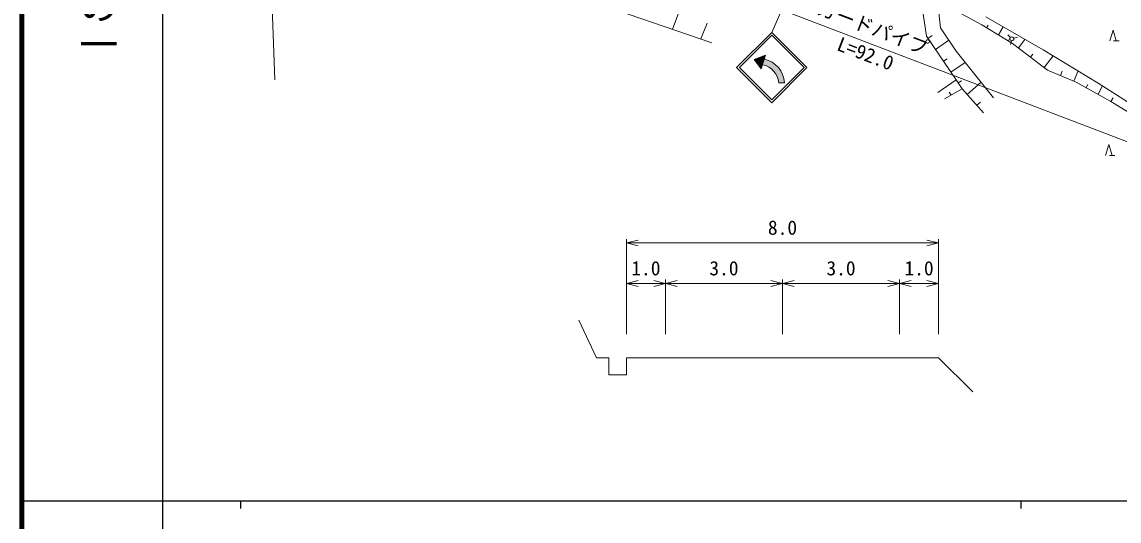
# Model space of a CAD drawing. Units: millimetres, scale not verified, with parts at other scales. Extents: x 40000 to 680000, y 20000 to 380000.
# Drawn here: x 40000 to 180569, y 202409 to 266377 of the extents above; entities that cross this region are included whole.
import ezdxf
from ezdxf.enums import TextEntityAlignment as Align

# ---------------------------------------------------------------- set-up
doc = ezdxf.new("R2010")
doc.units = ezdxf.units.MM
doc.header["$LTSCALE"] = 1000
for name, color, linetype, lineweight in [('M-BGD', 7, 'Continuous', 13), ('M-BMK-SRVR', 3, 'Continuous', 13), ('M-STR-HTXT', 7, 'Continuous', 13), ('M-STR-STRC', 7, 'Continuous', 13), ('M-TTL', 2, 'Continuous', 140), ('M-TTL-BAND', 7, 'Continuous', 25)]:
    doc.layers.add(name, color=color, linetype=linetype, lineweight=lineweight)
doc.styles.add('@ＭＳ ゴシック', font='')
doc.styles.add('ＭＳ ゴシック', font='')
doc.styles.get('@ＭＳ ゴシック').set_extended_font_data('@MS Gothic')
doc.styles.get('ＭＳ ゴシック').set_extended_font_data('MS Gothic')

msp = doc.modelspace()

# ---------------------------------------------------------------- hatches: boundary and pattern name
at = {"layer": 'M-STR-STRC'}
for points in [[(135280, 262126), (133810, 261561), (134722, 260377)], [(135280, 262126), (133810, 261561), (134722, 260377)], [(135114, 261606), (135280, 262126), (133810, 261561), (134722, 260377), (134887, 260896)], [(135114, 261606), (135114, 261606), (134887, 260896), (134887, 260896, -0.33505), (136964, 258573), (136964, 258573), (137707, 258575), (137707, 258575, 0.33299)]]:
    msp.add_hatch(color=256, dxfattribs=at).paths.add_polyline_path(points)

# ---------------------------------------------------------------- linework, layer by layer
at = {"layer": 'M-BGD'}
for p, q in [((128389, 263716), (96122, 274799)), ((123350, 265446), (124863, 269519)), ((162969, 266010), (157286, 269088)), ((157710, 265621), (157286, 269088)), ((155329, 268282), (155894, 264536)), ((127002, 264192), (127781, 266216)), ((166910, 263619), (162969, 266010)), ((163511, 267020), (170856, 262795)), ((163589, 265634), (163784, 265954)), ((165104, 264715), (165728, 265745)), ((159702, 258954), (155894, 264536)), ((156079, 264265), (156640, 264648)), ((159688, 262642), (157710, 265621)), ((166662, 264387), (166303, 264734)), ((166384, 263939), (166638, 264359)), ((167082, 264281), (167563, 264419)), ((179378, 263939), (179798, 265339)), ((179798, 265339), (180218, 263939)), ((157047, 262847), (158771, 264023)), ((166781, 263970), (166659, 263485)), ((171407, 260189), (166910, 263619)), ((167674, 263037), (168516, 264141)), ((180568, 263939), (179868, 263939)), ((158070, 261347), (158526, 261658)), ((164493, 256634), (159688, 262642)), ((169212, 261864), (169513, 262259)), ((170856, 262795), (177887, 258543)), ((170975, 260519), (172125, 262027)), ((159028, 259943), (160851, 261186)), ((175069, 258672), (171407, 260189)), ((173051, 259508), (173287, 260078)), ((174775, 258794), (175315, 260098)), ((157347, 257318), (159702, 258954)), ((160482, 257787), (159702, 258954)), ((159966, 258559), (160399, 258848)), ((179524, 256192), (175069, 258672)), ((158201, 256508), (160482, 257787)), ((159044, 256980), (158818, 257383)), ((160482, 257787), (163218, 254713)), ((161126, 257064), (162893, 258637)), ((176346, 257961), (176572, 258366)), ((177877, 257109), (178468, 258171)), ((177887, 258543), (185482, 253687)), ((162349, 255689), (162827, 256115)), ((185469, 252522), (179524, 256192)), ((179530, 256189), (179824, 256666)), ((178845, 249248), (179265, 250648)), ((179265, 250648), (179685, 249248)), ((180035, 249248), (179335, 249248)), ((117445, 226372), (117445, 238552)), ((117445, 238052), (118945, 238427)), ((117445, 238052), (157445, 238052)), ((117445, 238052), (118945, 237677)), ((157445, 238052), (155945, 238427)), ((157445, 238052), (155945, 237677)), ((157445, 226372), (157445, 238552)), ((117445, 226372), (117445, 233347)), ((122445, 226372), (122445, 233347)), ((122445, 226372), (122445, 233347)), ((137445, 226372), (137445, 233347)), ((137445, 226372), (137445, 233347)), ((152445, 226372), (152445, 233347)), ((152445, 226372), (152445, 233347)), ((157445, 226372), (157445, 233347)), ((117445, 232847), (118945, 233222)), ((117445, 232847), (122445, 232847)), ((117445, 232847), (118945, 232472)), ((122445, 232847), (120945, 233222)), ((122445, 232847), (120945, 232472)), ((122445, 232847), (123945, 233222)), ((122445, 232847), (137445, 232847)), ((122445, 232847), (123945, 232472)), ((137445, 232847), (135945, 233222)), ((137445, 232847), (135945, 232472)), ((137445, 232847), (138945, 233222)), ((137445, 232847), (152445, 232847)), ((137445, 232847), (138945, 232472)), ((152445, 232847), (150945, 233222)), ((152445, 232847), (150945, 232472)), ((152445, 232847), (153945, 233222)), ((152445, 232847), (157445, 232847)), ((152445, 232847), (153945, 232472)), ((157445, 232847), (155945, 233222)), ((157445, 232847), (155945, 232472)), ((111344, 228137), (113629, 223316)), ((113613, 223333), (115210, 223333)), ((115210, 223333), (115210, 221139)), ((122445, 223333), (117445, 223333)), ((117445, 221139), (117445, 223333)), ((137445, 223333), (122445, 223333)), ((152445, 223333), (137445, 223333)), ((157445, 223333), (152445, 223333)), ((157445, 223333), (161821, 218956)), ((115210, 221139), (117445, 221139))]:
    msp.add_line(p, q, dxfattribs=at)
msp.add_circle((166841, 264213), 250, dxfattribs=at)
at = {"layer": 'M-BMK-SRVR'}
msp.add_line((70118, 321625), (72401, 258974), dxfattribs=at)
at = {"layer": 'M-STR-HTXT'}
msp.add_line((109887, 278506), (194338, 246124), dxfattribs=at)
at = {"layer": 'M-STR-STRC'}
for p, q in [((136074, 265028), (149828, 296400)), ((131574, 260528), (136074, 265028)), ((131928, 260528), (136074, 264675)), ((140575, 260528), (136074, 265028)), ((140221, 260528), (136074, 264675)), ((135280, 262126), (133810, 261561)), ((133810, 261561), (134722, 260377)), ((134722, 260377), (135280, 262126)), ((131574, 260528), (136074, 256027)), ((131928, 260528), (136074, 256381)), ((136074, 256381), (140221, 260528)), ((136075, 256028), (140575, 260528)), ((137707, 258575), (136964, 258573))]:
    msp.add_line(p, q, dxfattribs=at)
for radius, start, end in [(3327, 3.70323, 77.37188), (2586, 4.73997, 78.83443)]:
    msp.add_arc((134387, 258360), radius, start, end, dxfattribs=at)
at = {"layer": 'M-TTL'}
msp.add_line((40000, 380000), (40000, 20000), dxfattribs=at)
at = {"layer": 'M-TTL-BAND'}
for p, q in [((58000, 370000), (58000, 20000)), ((40000, 205000), (579000, 205000)), ((68000, 205000), (68000, 204000)), ((168000, 205000), (168000, 204000))]:
    msp.add_line(p, q, dxfattribs=at)

# ---------------------------------------------------------------- texts
at = {"layer": 'M-BGD', "style": 'ＭＳ ゴシック'}
for s, p in [('8.0', (137445, 238552)), ('1.0', (119945, 233347)), ('3.0', (129945, 233347)), ('3.0', (144945, 233347)), ('1.0', (154945, 233347))]:
    msp.add_text(s, height=1833, dxfattribs=at).set_placement(p, align=Align.BOTTOM_CENTER)
at = {"layer": 'M-STR-HTXT', "style": 'ＭＳ ゴシック'}
for s, p in [('ガードパイプ', (141500, 266942)), ('L=92.0', (144076, 262288))]:
    msp.add_text(s, height=1833, rotation=339.021, dxfattribs=at).set_placement(p, align=Align.BOTTOM_LEFT)
at = {"layer": 'M-TTL-BAND', "style": '@ＭＳ ゴシック'}
msp.add_text('縮尺千分の一', height=3666, rotation=270, dxfattribs=at).set_placement((49777, 261030), align=Align.MIDDLE_RIGHT)

doc.saveas('drawing.dxf')
